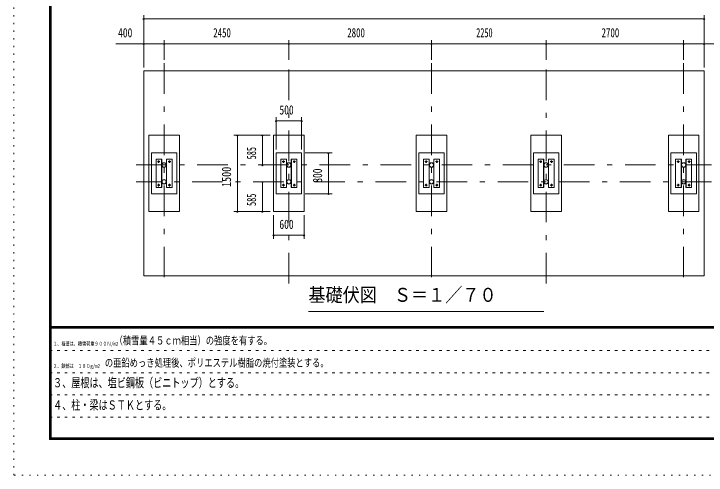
# Model space of a CAD drawing. Units: millimetres, scale not verified, with parts at other scales. Extents: x -31992 to 32005, y -14700 to 14700.
# Drawn here: x -9575 to 4017, y -14700 to -5647 of the extents above; entities that cross this region are included whole.
import ezdxf
from ezdxf.enums import TextEntityAlignment as Align

# ---------------------------------------------------------------- set-up
doc = ezdxf.new("R2010")
doc.units = ezdxf.units.MM
doc.header["$LTSCALE"] = 50
for name, pattern in [('USER1', [3, 1, -2]), ('USER3', [24, 12, -5, 2, -5]), ('USER4', [3, 0.5, -2.5])]:
    doc.linetypes.add(name, pattern=pattern)
doc.layers.add('0-1_0-F1TEXT', color=7, linetype='Continuous')
for name, color, linetype, lineweight in [('0-2_1-07BOLD', 7, 'Continuous', 18), ('0-3_1-27CENTER', 3, 'USER3', 18), ('0-5_1-57DIM', 3, 'Continuous', 18), ('0-C_F-F1PAPER', 5, 'Continuous', 18), ('0-D_F-E_J_ADD', 5, 'USER4', 18)]:
    doc.layers.add(name, color=color, linetype=linetype, lineweight=lineweight)
doc.styles.add('ＭＳ ゴシック', font='')
doc.styles.get('ＭＳ ゴシック').set_extended_font_data('MS Gothic')

msp = doc.modelspace()

# ---------------------------------------------------------------- linework, layer by layer
at = {"layer": '0-2_1-07BOLD'}
for p, q in [((-6674.11, -8497.46), (-6674.11, -9057.46)), ((-6576.01, -9057.46), (-6576.01, -8497.46)), ((-4224.11, -8497.46), (-4224.11, -9057.46)), ((-4126.01, -9057.46), (-4126.01, -8497.46)), ((-1424.11, -8497.46), (-1424.11, -9057.46)), ((-1326.01, -9057.46), (-1326.01, -8497.46)), ((825.89, -8497.46), (825.89, -9057.46)), ((923.99, -9057.46), (923.99, -8497.46)), ((3525.89, -8497.46), (3525.89, -9057.46)), ((3623.99, -9057.46), (3623.99, -8497.46))]:
    msp.add_line(p, q, dxfattribs=at)
for points in [[(-7025.06, -6767.46), (-7025.06, -10787.46), (3974.94, -10787.46), (3974.94, -6767.46)], [(-6925.06, -8027.46), (-6325.06, -8027.46), (-6325.06, -9527.46), (-6925.06, -9527.46)], [(-3875.05, -8027.46), (-4475.06, -8027.46), (-4475.06, -9527.46), (-3875.05, -9527.46)], [(-1675.05, -8027.46), (-1075.05, -8027.46), (-1075.05, -9527.46), (-1675.05, -9527.46)], [(1174.94, -8027.46), (574.95, -8027.46), (574.95, -9527.46), (1174.94, -9527.46)], [(3274.95, -8027.46), (3874.95, -8027.46), (3874.95, -9527.46), (3274.95, -9527.46)], [(-6875.06, -8377.46), (-6875.06, -9177.46), (-6375.06, -9177.46), (-6375.06, -8377.46)], [(-3925.06, -8377.46), (-4425.06, -8377.46), (-4425.06, -9177.46), (-3925.06, -9177.46)], [(-1625.06, -8377.46), (-1625.06, -9177.46), (-1125.06, -9177.46), (-1125.06, -8377.46)], [(1124.94, -8377.46), (1124.94, -9177.46), (624.94, -9177.46), (624.94, -8377.46)], [(3324.94, -8377.46), (3324.94, -9177.46), (3824.94, -9177.46), (3824.94, -8377.46)], [(-6781.61, -8497.46), (-6669.61, -8497.46), (-6669.61, -9057.46), (-6781.61, -9057.46)], [(-6580.51, -9057.46), (-6580.51, -8497.46), (-6468.51, -8497.46), (-6468.51, -9057.46)], [(-4331.61, -8497.46), (-4219.61, -8497.46), (-4219.61, -9057.46), (-4331.61, -9057.46)], [(-4130.51, -9057.46), (-4130.51, -8497.46), (-4018.51, -8497.46), (-4018.51, -9057.46)], [(-1531.61, -8497.46), (-1419.61, -8497.46), (-1419.61, -9057.46), (-1531.61, -9057.46)], [(-1330.51, -9057.46), (-1330.51, -8497.46), (-1218.51, -8497.46), (-1218.51, -9057.46)], [(718.39, -8497.46), (830.39, -8497.46), (830.39, -9057.46), (718.39, -9057.46)], [(919.49, -9057.46), (919.49, -8497.46), (1031.49, -8497.46), (1031.49, -9057.46)], [(3418.39, -8497.46), (3530.39, -8497.46), (3530.39, -9057.46), (3418.39, -9057.46)], [(3619.49, -9057.46), (3619.49, -8497.46), (3731.49, -8497.46), (3731.49, -9057.46)]]:
    msp.add_lwpolyline(points, close=True, dxfattribs=at)
for centre, radius in [((-6731.56, -8547.46), 14.5), ((-6518.56, -8547.46), 14.5), ((-4281.56, -8547.46), 14.5), ((-4068.56, -8547.46), 14.5), ((-1481.56, -8547.46), 14.5), ((-1268.55, -8547.46), 14.5), ((768.44, -8547.46), 14.5), ((981.45, -8547.46), 14.5), ((3468.44, -8547.46), 14.5), ((3681.45, -8547.46), 14.5), ((-6625.06, -8612.46), 44.55), ((-6625.06, -8612.46), 40.35), ((-4175.06, -8612.46), 44.55), ((-4175.06, -8612.46), 40.35), ((-1375.06, -8612.46), 44.55), ((-1375.06, -8612.46), 40.35), ((874.94, -8612.46), 44.55), ((874.94, -8612.46), 40.35), ((3574.94, -8612.46), 44.55), ((3574.94, -8612.46), 40.35), ((-6625.06, -8942.46), 44.55), ((-6625.06, -8942.46), 40.35), ((-4175.06, -8942.46), 44.55), ((-4175.06, -8942.46), 40.35), ((-1375.06, -8942.46), 44.55), ((-1375.06, -8942.46), 40.35), ((874.94, -8942.46), 44.55), ((874.94, -8942.46), 40.35), ((3574.94, -8942.46), 44.55), ((3574.94, -8942.46), 40.35), ((-6731.56, -9007.46), 14.5), ((-6518.56, -9007.46), 14.5), ((-4281.56, -9007.46), 14.5), ((-4068.56, -9007.46), 14.5), ((-1481.56, -9007.46), 14.5), ((-1268.55, -9007.46), 14.5), ((768.44, -9007.46), 14.5), ((981.45, -9007.46), 14.5), ((3468.44, -9007.46), 14.5), ((3681.45, -9007.46), 14.5)]:
    msp.add_circle(centre, radius, dxfattribs=at)
at = {"layer": '0-3_1-27CENTER'}
for p, q in [((-6625.06, -6617.46), (-6625.06, -10937.46)), ((-4175.06, -10937.46), (-4175.06, -6617.46)), ((-1375.06, -6617.46), (-1375.06, -10937.46)), ((874.94, -10937.46), (874.94, -6617.46)), ((3574.94, -6617.46), (3574.94, -10937.46)), ((-6706.56, -8547.46), (-6756.56, -8547.46)), ((-6731.56, -8522.46), (-6731.56, -8572.46)), ((-6543.56, -8547.46), (-6493.56, -8547.46)), ((-6518.56, -8572.46), (-6518.56, -8522.46)), ((-4306.56, -8547.46), (-4256.56, -8547.46)), ((-4281.56, -8522.46), (-4281.56, -8572.46)), ((-4043.56, -8547.46), (-4093.56, -8547.46)), ((-4068.56, -8572.46), (-4068.56, -8522.46)), ((-1456.56, -8547.46), (-1506.56, -8547.46)), ((-1481.56, -8522.46), (-1481.56, -8572.46)), ((-1243.56, -8547.46), (-1293.55, -8547.46)), ((-1268.55, -8572.46), (-1268.55, -8522.46)), ((793.44, -8547.46), (743.44, -8547.46)), ((768.44, -8522.46), (768.44, -8572.46)), ((1006.44, -8547.46), (956.45, -8547.46)), ((981.45, -8572.46), (981.45, -8522.46)), ((3443.44, -8547.46), (3493.44, -8547.46)), ((3468.44, -8572.46), (3468.44, -8522.46)), ((3656.45, -8547.46), (3706.44, -8547.46)), ((3681.45, -8522.46), (3681.45, -8572.46)), ((-7175.06, -8612.46), (4124.94, -8612.46)), ((4124.94, -8942.46), (-7175.06, -8942.46)), ((-6706.56, -9007.46), (-6756.56, -9007.46)), ((-6731.56, -9032.46), (-6731.56, -8982.46)), ((-6543.56, -9007.46), (-6493.56, -9007.46)), ((-6518.56, -9032.46), (-6518.56, -8982.46)), ((-4256.56, -9007.46), (-4306.56, -9007.46)), ((-4281.56, -9032.46), (-4281.56, -8982.46)), ((-4043.56, -9007.46), (-4093.56, -9007.46)), ((-4068.56, -8982.46), (-4068.56, -9032.46)), ((-1456.56, -9007.46), (-1506.56, -9007.46)), ((-1481.56, -9032.46), (-1481.56, -8982.46)), ((-1243.56, -9007.46), (-1293.55, -9007.46)), ((-1268.55, -8982.46), (-1268.55, -9032.46)), ((743.44, -9007.46), (793.44, -9007.46)), ((768.44, -8982.46), (768.44, -9032.46)), ((956.45, -9007.46), (1006.44, -9007.46)), ((981.45, -9032.46), (981.45, -8982.46)), ((3493.44, -9007.46), (3443.44, -9007.46)), ((3468.44, -9032.46), (3468.44, -8982.46)), ((3706.44, -9007.46), (3656.45, -9007.46)), ((3681.45, -9032.46), (3681.45, -8982.46))]:
    msp.add_line(p, q, dxfattribs=at)
at = {"layer": '0-5_1-57DIM'}
for p, q in [((-7025.06, -6697.46), (-7025.06, -5672.46)), ((3974.95, -6697.46), (3974.95, -5672.46)), ((-7011.06, -5742.46), (-7039.06, -5742.46)), ((-7025.06, -5742.46), (3974.95, -5742.46)), ((3988.95, -5742.46), (3960.95, -5742.46)), ((-7025.06, -6232.46), (-7574.56, -6232.46)), ((-7011.06, -6232.46), (-7039.06, -6232.46)), ((-7025.06, -6232.46), (-6625.06, -6232.46)), ((-6611.06, -6232.46), (-6639.06, -6232.46)), ((-6625.06, -6162.46), (-6625.06, -6547.46)), ((-6625.06, -6232.46), (-4175.06, -6232.46)), ((-4161.06, -6232.46), (-4189.06, -6232.46)), ((-4175.06, -6547.46), (-4175.06, -6162.46)), ((-4175.06, -6232.46), (-1375.05, -6232.46)), ((-1361.05, -6232.46), (-1389.05, -6232.46)), ((-1375.05, -6162.46), (-1375.05, -6547.46)), ((-1375.05, -6232.46), (874.95, -6232.46)), ((888.95, -6232.46), (860.95, -6232.46)), ((874.95, -6547.46), (874.95, -6162.46)), ((874.95, -6232.46), (3574.95, -6232.46)), ((3588.95, -6232.46), (3560.95, -6232.46)), ((3574.95, -6162.46), (3574.95, -6547.46)), ((3574.95, -6232.46), (3974.95, -6232.46)), ((3988.95, -6232.46), (3960.95, -6232.46)), ((3974.95, -6232.46), (4524.45, -6232.46)), ((-4425.05, -7677.46), (-4425.05, -8307.46)), ((-3925.06, -8307.46), (-3925.06, -7677.46)), ((-4411.05, -7747.46), (-4439.05, -7747.46)), ((-4425.05, -7747.46), (-3925.06, -7747.46)), ((-3911.06, -7747.46), (-3939.06, -7747.46)), ((-4545.05, -8027.46), (-5255.06, -8027.46)), ((-5171.06, -8027.46), (-5199.06, -8027.46)), ((-5185.06, -8027.46), (-5185.06, -9527.46)), ((-4681.05, -8027.46), (-4709.05, -8027.46)), ((-4695.05, -8027.46), (-4695.05, -8612.46)), ((-3328.13, -8377.46), (-3855.06, -8377.46)), ((-3384.13, -8377.46), (-3412.13, -8377.46)), ((-3398.13, -8377.46), (-3398.13, -9177.46)), ((-4765.05, -8612.46), (-4545.05, -8612.46)), ((-4681.05, -8612.46), (-4709.05, -8612.46)), ((-4545.05, -8942.46), (-4765.05, -8942.46)), ((-4681.05, -8942.46), (-4709.05, -8942.46)), ((-4695.05, -8942.46), (-4695.05, -9527.46)), ((-3855.06, -9177.46), (-3328.13, -9177.46)), ((-3384.13, -9177.46), (-3412.13, -9177.46)), ((-5255.06, -9527.46), (-4545.05, -9527.46)), ((-5171.06, -9527.46), (-5199.06, -9527.46)), ((-4681.05, -9527.46), (-4709.05, -9527.46)), ((-4475.05, -9597.46), (-4475.05, -10062.27)), ((-3875.05, -10062.27), (-3875.05, -9597.46)), ((-4461.05, -9992.27), (-4489.05, -9992.27)), ((-4475.05, -9992.27), (-3875.05, -9992.27)), ((-3861.05, -9992.27), (-3889.05, -9992.27)), ((828.81, -11487.46), (-3791.19, -11487.46))]:
    msp.add_line(p, q, dxfattribs=at)
for centre in [(-7025.06, -5742.46), (3974.95, -5742.46), (-7025.06, -6232.46), (-6625.06, -6232.46), (-4175.06, -6232.46), (-1375.05, -6232.46), (874.95, -6232.46), (3574.95, -6232.46), (3974.95, -6232.46), (-4425.05, -7747.46), (-3925.06, -7747.46), (-5185.06, -8027.46), (-4695.05, -8027.46), (-3398.13, -8377.46), (-4695.05, -8612.46), (-4695.05, -8942.46), (-3398.13, -9177.46), (-5185.06, -9527.46), (-4695.05, -9527.46), (-4475.05, -9992.27), (-3875.05, -9992.27)]:
    msp.add_arc(centre, 14, 180, 0, dxfattribs=at)
at = {"layer": '0-C_F-F1PAPER'}
for p, q in [((31270.49, -11781), (-8839.51, -11781)), ((-8839.51, -11784.5), (31270.49, -11784.5)), ((31270.49, -11788), (-8839.51, -11788)), ((-8839.51, -11791.5), (31270.49, -11791.5)), ((31270.49, -11795), (-8839.51, -11795)), ((-8839.51, -11798.5), (31270.49, -11798.5)), ((31270.49, -11802), (-8839.51, -11802)), ((-8839.51, -11805.5), (31270.49, -11805.5)), ((31270.49, -11809), (-8839.51, -11809)), ((-8839.51, -11812.5), (31270.49, -11812.5)), ((31270.49, -11816), (-8839.51, -11816))]:
    msp.add_line(p, q, dxfattribs=at)
at = {"layer": '0-C_F-F1PAPER', "color": 6, "linetype": 'USER1'}
for p, q in [((16675.49, -12252.8), (-8874.51, -12252.8)), ((-8874.51, -12689.6), (16675.49, -12689.6)), ((16675.49, -13126.4), (-8874.51, -13126.4)), ((-8874.51, -13563.2), (13164.29, -13563.2))]:
    msp.add_line(p, q, dxfattribs=at)
at = {"layer": '0-C_F-F1PAPER'}
for points in [[(31305.49, -14000), (-8874.51, -14000), (-8874.51, 14140), (31305.49, 14140)], [(31301.98, -13996.5), (-8871.01, -13996.5), (-8871.01, 14136.5), (31301.98, 14136.5)], [(31298.49, -13993), (31298.49, 14133), (-8867.51, 14133), (-8867.51, -13993)], [(31294.99, -13989.5), (-8864.01, -13989.5), (-8864.01, 14129.5), (31294.99, 14129.5)], [(31291.49, -13986), (31291.49, 14126), (-8860.51, 14126), (-8860.51, -13986)], [(31287.99, -13982.5), (-8857.01, -13982.5), (-8857.01, 14122.5), (31287.99, 14122.5)], [(31284.48, -13979), (31284.48, 14119), (-8853.51, 14119), (-8853.51, -13979)], [(31280.99, -13975.5), (-8850.01, -13975.5), (-8850.01, 14115.5), (31280.99, 14115.5)], [(31277.49, -13972), (-8846.51, -13972), (-8846.51, 14112), (31277.49, 14112)], [(31273.99, -13968.5), (-8843.01, -13968.5), (-8843.01, 14108.5), (31273.99, 14108.5)], [(31270.49, -13965), (31270.49, 14105), (-8839.51, 14105), (-8839.51, -13965)]]:
    msp.add_lwpolyline(points, close=True, dxfattribs=at)
at = {"layer": '0-D_F-E_J_ADD'}
msp.add_lwpolyline([(32005.49, -14700), (-9574.51, -14700), (-9574.51, 14700), (32005.49, 14700)], close=True, dxfattribs=at)

# ---------------------------------------------------------------- texts
at = {"layer": '0-1_0-F1TEXT', "style": 'ＭＳ ゴシック'}
for s, height, width, p in [('（積雪量４５ｃｍ相当）の強度を有する。', 155, 0.75, (-7597.02, -12182.8)), ('１、構造は、積雪荷重９００Ｎ/m2', 77.49, 0.75, (-8804.51, -12182.8)), ('\u3000の亜鉛めっき処理後、ポリエステル樹脂の焼付塗装とする。', 155, 0.75, (-7951.07, -12619.6)), ('２、鉄部は\u3000１８０g/m2', 77.49, 0.75, (-8804.51, -12619.6)), ('３、屋根は、塩ビ鋼板（ビニトップ）とする。', 182.3, 0.7, (-8804.51, -13031.53)), ('４、柱・梁はＳＴＫとする。', 182.3, 0.7, (-8804.51, -13468.33))]:
    msp.add_text(s, height=height, dxfattribs=dict(at, width=width)).set_placement(p, align=Align.BOTTOM_LEFT)
at = {"layer": '0-5_1-57DIM', "color": 7, "style": 'ＭＳ ゴシック'}
for s, height, width, p in [('400', 182.3, 0.75, (-7527.48, -6162.46)), ('2450', 182.3, 0.7, (-5660.47, -6162.46)), ('2800', 182.3, 0.7, (-3028.83, -6162.46)), ('2250', 182.3, 0.65, (-497.41, -6162.46)), ('2700', 182.3, 0.7, (1963.7, -6162.46)), ('500', 182.3, 0.75, (-4360.48, -7677.46)), ('600', 182.3, 0.75, (-4361.06, -9922.27)), ('基礎伏図\u3000Ｓ＝１／７０', 273.5, 0.9, (-3791.19, -11380.15))]:
    msp.add_text(s, height=height, dxfattribs=dict(at, width=width)).set_placement(p, align=Align.BOTTOM_LEFT)
for s, width, p in [('585', 0.65, (-4765.05, -8501.81)), ('1500', 0.8, (-5255.06, -9044.83)), ('800', 0.75, (-3468.13, -8961.43)), ('585', 0.65, (-4765.05, -9416.81))]:
    msp.add_text(s, height=182.3, rotation=90, dxfattribs=dict(at, width=width)).set_placement(p, align=Align.BOTTOM_LEFT)

doc.saveas('drawing.dxf')
